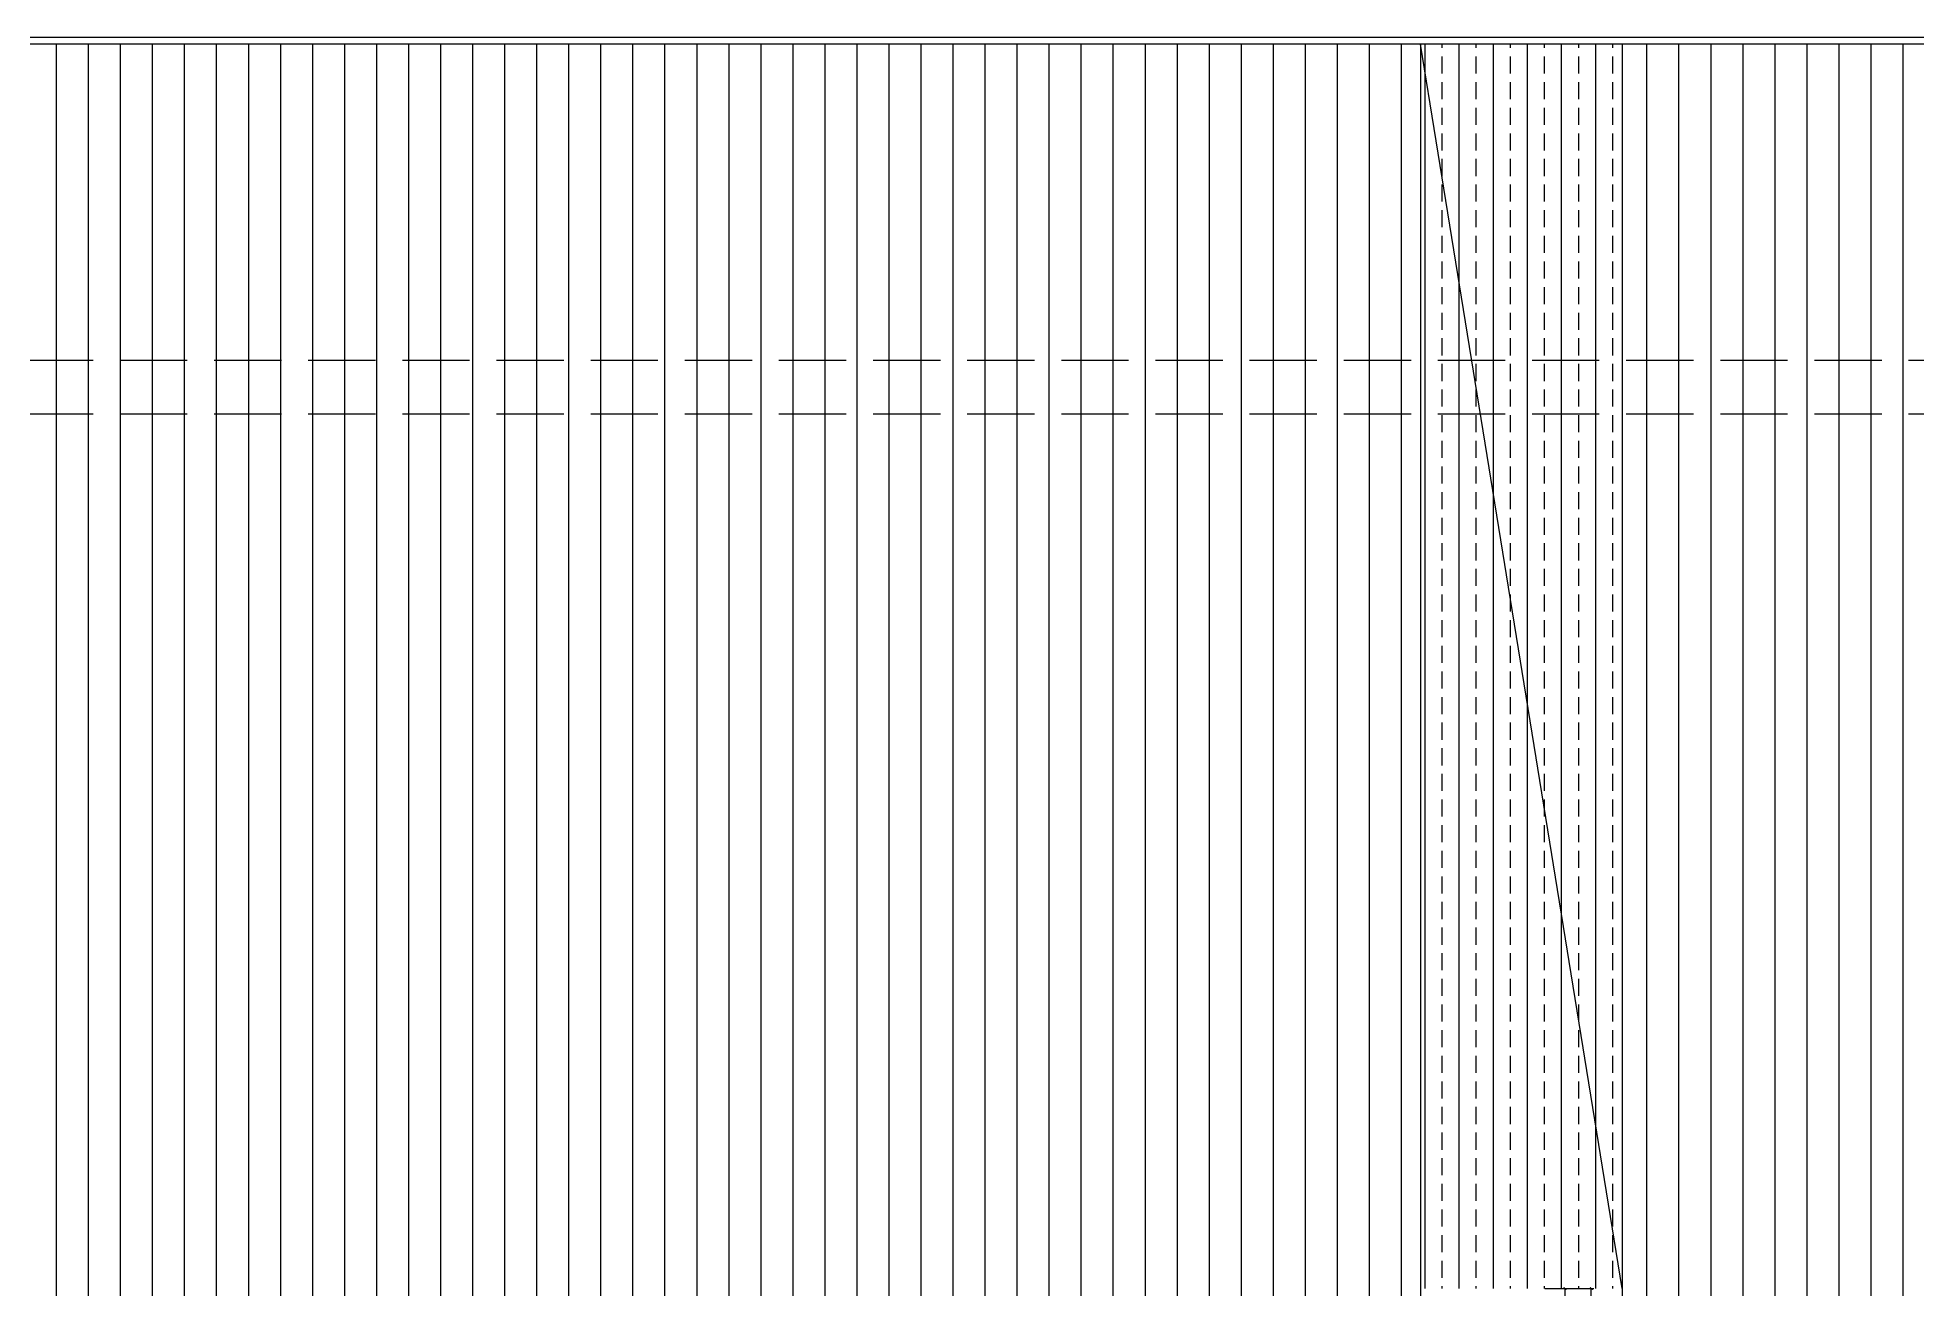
# Model space of a CAD drawing. Extents: x -2377130 to 293730, y -2 to 754590.
# Drawn here: x -1028603 to -1014632, y 525637 to 534937 of the extents above; entities that cross this region are included whole.
import ezdxf

# ---------------------------------------------------------------- set-up
doc = ezdxf.new("R2010")
doc.units = 0
doc.header["$LTSCALE"] = 1000
doc.header["$MEASUREMENT"] = 0
doc.linetypes.add('__DASH', pattern=[0.35, 0.25, -0.1])
doc.linetypes.add('DOTE', pattern=[2.42, 2, -0.2, 0.02, -0.2])
doc.layers.get('Defpoints').update_dxf_attribs({"color": 210})
for name, color, linetype in [('A-AXIS-DOTE', 14, 'DOTE'), ('A-HATCH-2', 251, 'Continuous'), ('A-LIN-V', 9, 'Continuous'), ('A-门窗表显示尺寸', 160, 'Continuous'), ('AS-WALL', 40, 'Continuous')]:
    doc.layers.add(name, color=color, linetype=linetype)
doc.styles.add('_TCH_DIM_T3', font='SIMPLEX', dxfattribs={"width": 0.705882, "bigfont": 'GBCBIG'})
doc.dimstyles.new('_TCH_ARCH&&20', dxfattribs={"dimtxt": 59.5, "dimasz": 20, "dimexe": 20, "dimexo": 20, "dimgap": 25.25, "dimtad": 1, "dimdec": 0, "dimzin": 0, "dimdsep": 46, "dimtxsty": '_TCH_DIM_T3', "dimblk": 'ARCHTICK', "dimcen": 0.09, "dimclrt": 7, "dimazin": 2, "dimtfac": 1, "dimtdec": 0, "dimtix": 1, "dimtmove": 2, "dimatfit": 3, "dimfxl": 0, "dimtolj": 1, "dimtzin": 0, "dimarcsym": 0})

# ---------------------------------------------------------------- blocks, each defined once
blk = doc.blocks.new('_ArchTick')
at = {"color": 0, "linetype": 'ByBlock', "const_width": 0.4}
blk.add_lwpolyline([(-0.5, -0.5), (0.5, 0.5)], dxfattribs=at)
blk = doc.blocks.new('*D834')
at = {"layer": 'A-门窗表显示尺寸', "color": 0, "lineweight": -2}
for p, q in [((-1017395, 525637), (-1017225, 525637)), ((-1017245, 524537), (-1017245, 525637)), ((-1017395, 524537), (-1017225, 524537))]:
    blk.add_line(p, q, dxfattribs=at)
at = {"layer": 'Defpoints', "color": 0}
for p in [(-1017415, 525637), (-1017245, 525637), (-1017415, 524537)]:
    blk.add_point(p, dxfattribs=at)
at = {"layer": 'A-门窗表显示尺寸', "color": 0, "lineweight": -2, "xscale": 20, "yscale": 20, "zscale": 20}
for p, rotation in [((-1017245, 525637), 90), ((-1017245, 524537), 270)]:
    blk.add_blockref('_ArchTick', p, dxfattribs=dict(at, rotation=rotation))
at = {"layer": 'A-门窗表显示尺寸', "color": 7, "insert": (-1017300, 525087), "char_height": 59.5, "attachment_point": 5, "rotation": 90, "style": '_TCH_DIM_T3'}
blk.add_mtext('\\A1;1100', dxfattribs=at)
blk = doc.blocks.new('*D835')
at = {"layer": 'A-门窗表显示尺寸', "color": 0, "lineweight": -2}
for p, q in [((-1017375, 525637), (-1017030, 525637)), ((-1017050, 517237), (-1017050, 525637)), ((-1017375, 517237), (-1017030, 517237))]:
    blk.add_line(p, q, dxfattribs=at)
at = {"layer": 'Defpoints', "color": 0}
for p in [(-1017395, 525637), (-1017050, 525637), (-1017395, 517237)]:
    blk.add_point(p, dxfattribs=at)
at = {"layer": 'A-门窗表显示尺寸', "color": 0, "lineweight": -2, "xscale": 20, "yscale": 20, "zscale": 20}
for p, rotation in [((-1017050, 525637), 90), ((-1017050, 517237), 270)]:
    blk.add_blockref('_ArchTick', p, dxfattribs=dict(at, rotation=rotation))
at = {"layer": 'A-门窗表显示尺寸', "color": 7, "insert": (-1017105, 521437), "char_height": 59.5, "attachment_point": 5, "rotation": 90, "style": '_TCH_DIM_T3'}
blk.add_mtext('\\A1;8400', dxfattribs=at)

msp = doc.modelspace()

# ---------------------------------------------------------------- linework, layer by layer
at = {"layer": 'A-AXIS-DOTE', "color": 8, "linetype": '__DASH', "ltscale": 2}
for p, q in [((-940690, 534937.5), (-1111279.8, 534937.5)), ((-940690, 532537.5), (-1111279.8, 532537.5)), ((-940690, 532137.5), (-1111279.8, 532137.5))]:
    msp.add_line(p, q, dxfattribs=at)
at = {"layer": 'A-HATCH-2', "color": 8, "linetype": 'Continuous'}
for p, q in [((-1028461.9, 517237.5), (-1028461.9, 534887.5)), ((-1028223.8, 517237.5), (-1028223.8, 534887.5)), ((-1027985.6, 517237.5), (-1027985.6, 534887.5)), ((-1027747.5, 517237.5), (-1027747.5, 534887.5)), ((-1027509.4, 517237.5), (-1027509.4, 534887.5)), ((-1027271.2, 517237.5), (-1027271.2, 534887.5)), ((-1027033.1, 517237.5), (-1027033.1, 534887.5)), ((-1026795, 517237.5), (-1026795, 534887.5)), ((-1026556.9, 517237.5), (-1026556.9, 534887.5)), ((-1026318.8, 522237.5), (-1026318.8, 534887.5)), ((-1026080.6, 522237.5), (-1026080.6, 534887.5)), ((-1025842.5, 522237.5), (-1025842.5, 534887.5)), ((-1025604.4, 522237.5), (-1025604.4, 534887.5)), ((-1025366.2, 522237.5), (-1025366.2, 534887.5)), ((-1025128.1, 522237.5), (-1025128.1, 534887.5)), ((-1024890, 522237.5), (-1024890, 534887.5)), ((-1024651.9, 522237.5), (-1024651.9, 534887.5)), ((-1024413.8, 522237.5), (-1024413.8, 534887.5)), ((-1024175.6, 522237.5), (-1024175.6, 534887.5)), ((-1023937.5, 522237.5), (-1023937.5, 534887.5)), ((-1023699.4, 522237.5), (-1023699.4, 534887.5)), ((-1023461.2, 522237.5), (-1023461.2, 534887.5)), ((-1023223.1, 522237.5), (-1023223.1, 534887.5)), ((-1022985, 522237.5), (-1022985, 534887.5)), ((-1022746.9, 522237.5), (-1022746.9, 534887.5)), ((-1022508.8, 522237.5), (-1022508.8, 534887.5)), ((-1022270.6, 522237.5), (-1022270.6, 534887.5)), ((-1022032.5, 522237.5), (-1022032.5, 534887.5)), ((-1021794.4, 522237.5), (-1021794.4, 534887.5)), ((-1021556.2, 522237.5), (-1021556.2, 534887.5)), ((-1021318.1, 522237.5), (-1021318.1, 534887.5)), ((-1021080, 522237.5), (-1021080, 534887.5)), ((-1020841.9, 522237.5), (-1020841.9, 534887.5)), ((-1020603.8, 522237.5), (-1020603.8, 534887.5)), ((-1020365.6, 517237.5), (-1020365.6, 534887.5)), ((-1020127.5, 517237.5), (-1020127.5, 534887.5)), ((-1019889.4, 517237.5), (-1019889.4, 534887.5)), ((-1019651.2, 517237.5), (-1019651.2, 534887.5)), ((-1019413.1, 517237.5), (-1019413.1, 534887.5)), ((-1019175, 517237.5), (-1019175, 534887.5)), ((-1018936.9, 517237.5), (-1018936.9, 534887.5)), ((-1018698.8, 517237.5), (-1018698.8, 534887.5)), ((-1018460.6, 517237.5), (-1018460.6, 534887.5)), ((-1018286, 525637.5), (-1018286, 534887.5)), ((-1018159, 534860.5), (-1018159, 534887.5)), ((-1018032, 525637.5), (-1018032, 534887.5)), ((-1017905, 534860.5), (-1017905, 534887.5)), ((-1017778, 525637.5), (-1017778, 534887.5)), ((-1017651, 534860.5), (-1017651, 534887.5)), ((-1017524, 525637.5), (-1017524, 534887.5)), ((-1017397, 534860.5), (-1017397, 534887.5)), ((-1017270, 525637.5), (-1017270, 534887.5)), ((-1017143, 534860.5), (-1017143, 534887.5)), ((-1017016, 525637.5), (-1017016, 534887.5)), ((-1016889, 534860.5), (-1016889, 534887.5)), ((-1016635.7, 517237.5), (-1016635.7, 534887.5)), ((-1016397.6, 517237.5), (-1016397.6, 534887.5)), ((-1016159.5, 517237.5), (-1016159.5, 534887.5)), ((-1015921.3, 517237.5), (-1015921.3, 534887.5)), ((-1015683.2, 517237.5), (-1015683.2, 534887.5)), ((-1015445.1, 517237.5), (-1015445.1, 534887.5)), ((-1015207, 517237.5), (-1015207, 534887.5)), ((-1014968.8, 517237.5), (-1014968.8, 534887.5)), ((-1014730.7, 517237.5), (-1014730.7, 534887.5)), ((-1018159, 534670), (-1018159, 534797)), ((-1017905, 534670), (-1017905, 534797)), ((-1017651, 534670), (-1017651, 534797)), ((-1017397, 534670), (-1017397, 534797)), ((-1017143, 534670), (-1017143, 534797)), ((-1016889, 534670), (-1016889, 534797)), ((-1018159, 534479.5), (-1018159, 534606.5)), ((-1017905, 534479.5), (-1017905, 534606.5)), ((-1017651, 534479.5), (-1017651, 534606.5)), ((-1017397, 534479.5), (-1017397, 534606.5)), ((-1017143, 534479.5), (-1017143, 534606.5)), ((-1016889, 534479.5), (-1016889, 534606.5)), ((-1018159, 534289), (-1018159, 534416)), ((-1017905, 534289), (-1017905, 534416)), ((-1017651, 534289), (-1017651, 534416)), ((-1017397, 534289), (-1017397, 534416)), ((-1017143, 534289), (-1017143, 534416)), ((-1016889, 534289), (-1016889, 534416)), ((-1018159, 534098.5), (-1018159, 534225.5)), ((-1017905, 534098.5), (-1017905, 534225.5)), ((-1017651, 534098.5), (-1017651, 534225.5)), ((-1017397, 534098.5), (-1017397, 534225.5)), ((-1017143, 534098.5), (-1017143, 534225.5)), ((-1016889, 534098.5), (-1016889, 534225.5)), ((-1018159, 533908), (-1018159, 534035)), ((-1017905, 533908), (-1017905, 534035)), ((-1017651, 533908), (-1017651, 534035)), ((-1017397, 533908), (-1017397, 534035)), ((-1017143, 533908), (-1017143, 534035)), ((-1016889, 533908), (-1016889, 534035)), ((-1018159, 533717.5), (-1018159, 533844.5)), ((-1017905, 533717.5), (-1017905, 533844.5)), ((-1017651, 533717.5), (-1017651, 533844.5)), ((-1017397, 533717.5), (-1017397, 533844.5)), ((-1017143, 533717.5), (-1017143, 533844.5)), ((-1016889, 533717.5), (-1016889, 533844.5)), ((-1018159, 533527), (-1018159, 533654)), ((-1017905, 533527), (-1017905, 533654)), ((-1017651, 533527), (-1017651, 533654)), ((-1017397, 533527), (-1017397, 533654)), ((-1017143, 533527), (-1017143, 533654)), ((-1016889, 533527), (-1016889, 533654)), ((-1018159, 533336.5), (-1018159, 533463.5)), ((-1017905, 533336.5), (-1017905, 533463.5)), ((-1017651, 533336.5), (-1017651, 533463.5)), ((-1017397, 533336.5), (-1017397, 533463.5)), ((-1017143, 533336.5), (-1017143, 533463.5)), ((-1016889, 533336.5), (-1016889, 533463.5)), ((-1018159, 533146), (-1018159, 533273)), ((-1017905, 533146), (-1017905, 533273)), ((-1017651, 533146), (-1017651, 533273)), ((-1017397, 533146), (-1017397, 533273)), ((-1017143, 533146), (-1017143, 533273)), ((-1016889, 533146), (-1016889, 533273)), ((-1018159, 532955.5), (-1018159, 533082.5)), ((-1017905, 532955.5), (-1017905, 533082.5)), ((-1017651, 532955.5), (-1017651, 533082.5)), ((-1017397, 532955.5), (-1017397, 533082.5)), ((-1017143, 532955.5), (-1017143, 533082.5)), ((-1016889, 532955.5), (-1016889, 533082.5)), ((-1018159, 532765), (-1018159, 532892)), ((-1017905, 532765), (-1017905, 532892)), ((-1017651, 532765), (-1017651, 532892)), ((-1017397, 532765), (-1017397, 532892)), ((-1017143, 532765), (-1017143, 532892)), ((-1016889, 532765), (-1016889, 532892)), ((-1018159, 532574.5), (-1018159, 532701.5)), ((-1017905, 532574.5), (-1017905, 532701.5)), ((-1017651, 532574.5), (-1017651, 532701.5)), ((-1017397, 532574.5), (-1017397, 532701.5)), ((-1017143, 532574.5), (-1017143, 532701.5)), ((-1016889, 532574.5), (-1016889, 532701.5)), ((-1018159, 532384), (-1018159, 532511)), ((-1017905, 532384), (-1017905, 532511)), ((-1017651, 532384), (-1017651, 532511)), ((-1017397, 532384), (-1017397, 532511)), ((-1017143, 532384), (-1017143, 532511)), ((-1016889, 532384), (-1016889, 532511)), ((-1018159, 532193.5), (-1018159, 532320.5)), ((-1017905, 532193.5), (-1017905, 532320.5)), ((-1017651, 532193.5), (-1017651, 532320.5)), ((-1017397, 532193.5), (-1017397, 532320.5)), ((-1017143, 532193.5), (-1017143, 532320.5)), ((-1016889, 532193.5), (-1016889, 532320.5)), ((-1018159, 532003), (-1018159, 532130)), ((-1017905, 532003), (-1017905, 532130)), ((-1017651, 532003), (-1017651, 532130)), ((-1017397, 532003), (-1017397, 532130)), ((-1017143, 532003), (-1017143, 532130)), ((-1016889, 532003), (-1016889, 532130)), ((-1018159, 531812.5), (-1018159, 531939.5)), ((-1017905, 531812.5), (-1017905, 531939.5)), ((-1017651, 531812.5), (-1017651, 531939.5)), ((-1017397, 531812.5), (-1017397, 531939.5)), ((-1017143, 531812.5), (-1017143, 531939.5)), ((-1016889, 531812.5), (-1016889, 531939.5)), ((-1018159, 531622), (-1018159, 531749)), ((-1017905, 531622), (-1017905, 531749)), ((-1017651, 531622), (-1017651, 531749)), ((-1017397, 531622), (-1017397, 531749)), ((-1017143, 531622), (-1017143, 531749)), ((-1016889, 531622), (-1016889, 531749)), ((-1018159, 531431.5), (-1018159, 531558.5)), ((-1017905, 531431.5), (-1017905, 531558.5)), ((-1017651, 531431.5), (-1017651, 531558.5)), ((-1017397, 531431.5), (-1017397, 531558.5)), ((-1017143, 531431.5), (-1017143, 531558.5)), ((-1016889, 531431.5), (-1016889, 531558.5)), ((-1018159, 531241), (-1018159, 531368)), ((-1017905, 531241), (-1017905, 531368)), ((-1017651, 531241), (-1017651, 531368)), ((-1017397, 531241), (-1017397, 531368)), ((-1017143, 531241), (-1017143, 531368)), ((-1016889, 531241), (-1016889, 531368)), ((-1018159, 531050.5), (-1018159, 531177.5)), ((-1017905, 531050.5), (-1017905, 531177.5)), ((-1017651, 531050.5), (-1017651, 531177.5)), ((-1017397, 531050.5), (-1017397, 531177.5)), ((-1017143, 531050.5), (-1017143, 531177.5)), ((-1016889, 531050.5), (-1016889, 531177.5)), ((-1018159, 530860), (-1018159, 530987)), ((-1017905, 530860), (-1017905, 530987)), ((-1017651, 530860), (-1017651, 530987)), ((-1017397, 530860), (-1017397, 530987)), ((-1017143, 530860), (-1017143, 530987)), ((-1016889, 530860), (-1016889, 530987)), ((-1018159, 530669.5), (-1018159, 530796.5)), ((-1017905, 530669.5), (-1017905, 530796.5)), ((-1017651, 530669.5), (-1017651, 530796.5)), ((-1017397, 530669.5), (-1017397, 530796.5)), ((-1017143, 530669.5), (-1017143, 530796.5)), ((-1016889, 530669.5), (-1016889, 530796.5)), ((-1018159, 530479), (-1018159, 530606)), ((-1017905, 530479), (-1017905, 530606)), ((-1017651, 530479), (-1017651, 530606)), ((-1017397, 530479), (-1017397, 530606)), ((-1017143, 530479), (-1017143, 530606)), ((-1016889, 530479), (-1016889, 530606)), ((-1018159, 530288.5), (-1018159, 530415.5)), ((-1017905, 530288.5), (-1017905, 530415.5)), ((-1017651, 530288.5), (-1017651, 530415.5)), ((-1017397, 530288.5), (-1017397, 530415.5)), ((-1017143, 530288.5), (-1017143, 530415.5)), ((-1016889, 530288.5), (-1016889, 530415.5)), ((-1018159, 530098), (-1018159, 530225)), ((-1017905, 530098), (-1017905, 530225)), ((-1017651, 530098), (-1017651, 530225)), ((-1017397, 530098), (-1017397, 530225)), ((-1017143, 530098), (-1017143, 530225)), ((-1016889, 530098), (-1016889, 530225)), ((-1018159, 529907.5), (-1018159, 530034.5)), ((-1017905, 529907.5), (-1017905, 530034.5)), ((-1017651, 529907.5), (-1017651, 530034.5)), ((-1017397, 529907.5), (-1017397, 530034.5)), ((-1017143, 529907.5), (-1017143, 530034.5)), ((-1016889, 529907.5), (-1016889, 530034.5)), ((-1018159, 529717), (-1018159, 529844)), ((-1017905, 529717), (-1017905, 529844)), ((-1017651, 529717), (-1017651, 529844)), ((-1017397, 529717), (-1017397, 529844)), ((-1017143, 529717), (-1017143, 529844)), ((-1016889, 529717), (-1016889, 529844)), ((-1018159, 529526.5), (-1018159, 529653.5)), ((-1017905, 529526.5), (-1017905, 529653.5)), ((-1017651, 529526.5), (-1017651, 529653.5)), ((-1017397, 529526.5), (-1017397, 529653.5)), ((-1017143, 529526.5), (-1017143, 529653.5)), ((-1016889, 529526.5), (-1016889, 529653.5)), ((-1018159, 529336), (-1018159, 529463)), ((-1017905, 529336), (-1017905, 529463)), ((-1017651, 529336), (-1017651, 529463)), ((-1017397, 529336), (-1017397, 529463)), ((-1017143, 529336), (-1017143, 529463)), ((-1016889, 529336), (-1016889, 529463)), ((-1018159, 529145.5), (-1018159, 529272.5)), ((-1017905, 529145.5), (-1017905, 529272.5)), ((-1017651, 529145.5), (-1017651, 529272.5)), ((-1017397, 529145.5), (-1017397, 529272.5)), ((-1017143, 529145.5), (-1017143, 529272.5)), ((-1016889, 529145.5), (-1016889, 529272.5)), ((-1018159, 528955), (-1018159, 529082)), ((-1017905, 528955), (-1017905, 529082)), ((-1017651, 528955), (-1017651, 529082)), ((-1017397, 528955), (-1017397, 529082)), ((-1017143, 528955), (-1017143, 529082)), ((-1016889, 528955), (-1016889, 529082)), ((-1018159, 528764.5), (-1018159, 528891.5)), ((-1017905, 528764.5), (-1017905, 528891.5)), ((-1017651, 528764.5), (-1017651, 528891.5)), ((-1017397, 528764.5), (-1017397, 528891.5)), ((-1017143, 528764.5), (-1017143, 528891.5)), ((-1016889, 528764.5), (-1016889, 528891.5)), ((-1018159, 528574), (-1018159, 528701)), ((-1017905, 528574), (-1017905, 528701)), ((-1017651, 528574), (-1017651, 528701)), ((-1017397, 528574), (-1017397, 528701)), ((-1017143, 528574), (-1017143, 528701)), ((-1016889, 528574), (-1016889, 528701)), ((-1018159, 528383.5), (-1018159, 528510.5)), ((-1017905, 528383.5), (-1017905, 528510.5)), ((-1017651, 528383.5), (-1017651, 528510.5)), ((-1017397, 528383.5), (-1017397, 528510.5)), ((-1017143, 528383.5), (-1017143, 528510.5)), ((-1016889, 528383.5), (-1016889, 528510.5)), ((-1018159, 528193), (-1018159, 528320)), ((-1017905, 528193), (-1017905, 528320)), ((-1017651, 528193), (-1017651, 528320)), ((-1017397, 528193), (-1017397, 528320)), ((-1017143, 528193), (-1017143, 528320)), ((-1016889, 528193), (-1016889, 528320)), ((-1018159, 528002.5), (-1018159, 528129.5)), ((-1017905, 528002.5), (-1017905, 528129.5)), ((-1017651, 528002.5), (-1017651, 528129.5)), ((-1017397, 528002.5), (-1017397, 528129.5)), ((-1017143, 528002.5), (-1017143, 528129.5)), ((-1016889, 528002.5), (-1016889, 528129.5)), ((-1018159, 527812), (-1018159, 527939)), ((-1017905, 527812), (-1017905, 527939)), ((-1017651, 527812), (-1017651, 527939)), ((-1017397, 527812), (-1017397, 527939)), ((-1017143, 527812), (-1017143, 527939)), ((-1016889, 527812), (-1016889, 527939)), ((-1018159, 527621.5), (-1018159, 527748.5)), ((-1017905, 527621.5), (-1017905, 527748.5)), ((-1017651, 527621.5), (-1017651, 527748.5)), ((-1017397, 527621.5), (-1017397, 527748.5)), ((-1017143, 527621.5), (-1017143, 527748.5)), ((-1016889, 527621.5), (-1016889, 527748.5)), ((-1018159, 527431), (-1018159, 527558)), ((-1017905, 527431), (-1017905, 527558)), ((-1017651, 527431), (-1017651, 527558)), ((-1017397, 527431), (-1017397, 527558)), ((-1017143, 527431), (-1017143, 527558)), ((-1016889, 527431), (-1016889, 527558)), ((-1018159, 527240.5), (-1018159, 527367.5)), ((-1017905, 527240.5), (-1017905, 527367.5)), ((-1017651, 527240.5), (-1017651, 527367.5)), ((-1017397, 527240.5), (-1017397, 527367.5)), ((-1017143, 527240.5), (-1017143, 527367.5)), ((-1016889, 527240.5), (-1016889, 527367.5)), ((-1018159, 527050), (-1018159, 527177)), ((-1017905, 527050), (-1017905, 527177)), ((-1017651, 527050), (-1017651, 527177)), ((-1017397, 527050), (-1017397, 527177)), ((-1017143, 527050), (-1017143, 527177)), ((-1016889, 527050), (-1016889, 527177)), ((-1018159, 526859.5), (-1018159, 526986.5)), ((-1017905, 526859.5), (-1017905, 526986.5)), ((-1017651, 526859.5), (-1017651, 526986.5)), ((-1017397, 526859.5), (-1017397, 526986.5)), ((-1017143, 526859.5), (-1017143, 526986.5)), ((-1016889, 526859.5), (-1016889, 526986.5)), ((-1018159, 526669), (-1018159, 526796)), ((-1017905, 526669), (-1017905, 526796)), ((-1017651, 526669), (-1017651, 526796)), ((-1017397, 526669), (-1017397, 526796)), ((-1017143, 526669), (-1017143, 526796)), ((-1016889, 526669), (-1016889, 526796)), ((-1018159, 526478.5), (-1018159, 526605.5)), ((-1017905, 526478.5), (-1017905, 526605.5)), ((-1017651, 526478.5), (-1017651, 526605.5)), ((-1017397, 526478.5), (-1017397, 526605.5)), ((-1017143, 526478.5), (-1017143, 526605.5)), ((-1016889, 526478.5), (-1016889, 526605.5)), ((-1018159, 526288), (-1018159, 526415)), ((-1017905, 526288), (-1017905, 526415)), ((-1017651, 526288), (-1017651, 526415)), ((-1017397, 526288), (-1017397, 526415)), ((-1017143, 526288), (-1017143, 526415)), ((-1016889, 526288), (-1016889, 526415)), ((-1018159, 526097.5), (-1018159, 526224.5)), ((-1017905, 526097.5), (-1017905, 526224.5)), ((-1017651, 526097.5), (-1017651, 526224.5)), ((-1017397, 526097.5), (-1017397, 526224.5)), ((-1017143, 526097.5), (-1017143, 526224.5)), ((-1016889, 526097.5), (-1016889, 526224.5)), ((-1018159, 525907), (-1018159, 526034)), ((-1017905, 525907), (-1017905, 526034)), ((-1017651, 525907), (-1017651, 526034)), ((-1017397, 525907), (-1017397, 526034)), ((-1017143, 525907), (-1017143, 526034)), ((-1016889, 525907), (-1016889, 526034)), ((-1018159, 525716.5), (-1018159, 525843.5)), ((-1017905, 525716.5), (-1017905, 525843.5)), ((-1017651, 525716.5), (-1017651, 525843.5)), ((-1017397, 525716.5), (-1017397, 525843.5)), ((-1017143, 525716.5), (-1017143, 525843.5)), ((-1016889, 525716.5), (-1016889, 525843.5)), ((-1018159, 525637.5), (-1018159, 525653)), ((-1017905, 525637.5), (-1017905, 525653)), ((-1017651, 525637.5), (-1017651, 525653)), ((-1017397, 525637.5), (-1017397, 525653)), ((-1017143, 525637.5), (-1017143, 525653)), ((-1016889, 525637.5), (-1016889, 525653))]:
    msp.add_line(p, q, dxfattribs=at)
at = {"layer": 'A-LIN-V', "color": 8}
for p, q in [((-946220.7, 534937.5), (-1104220.7, 534937.5)), ((-946220.7, 534887.5), (-1104220.7, 534887.5)), ((-1018320.7, 534887.5), (-1018320.7, 516937.5)), ((-1016820.7, 534887.5), (-1016820.7, 516937.5))]:
    msp.add_line(p, q, dxfattribs=at)
at = {"layer": 'AS-WALL', "color": 8}
msp.add_line((-1016820.7, 525637.5), (-1018320.7, 534887.5), dxfattribs=at)

# ---------------------------------------------------------------- dimensions: what is measured, and where the dimension line sits
at = {"layer": 'A-门窗表显示尺寸', "color": 8}
for p1, p2, distance, picture, middle in [((-1017414.6, 524537.5), (-1017414.6, 525637.5), -170, '*D834', (-1017299.6, 525087.5)), ((-1017394.6, 517237.5), (-1017394.6, 525637.5), -344.3, '*D835', (-1017105.3, 521437.5))]:
    dim = msp.add_aligned_dim(p1=p1, p2=p2, distance=distance, dimstyle='_TCH_ARCH&&20', dxfattribs=at)
    dim.commit()
    dim.dimension.update_dxf_attribs({"geometry": picture, "text_midpoint": middle})

doc.saveas('drawing.dxf')
